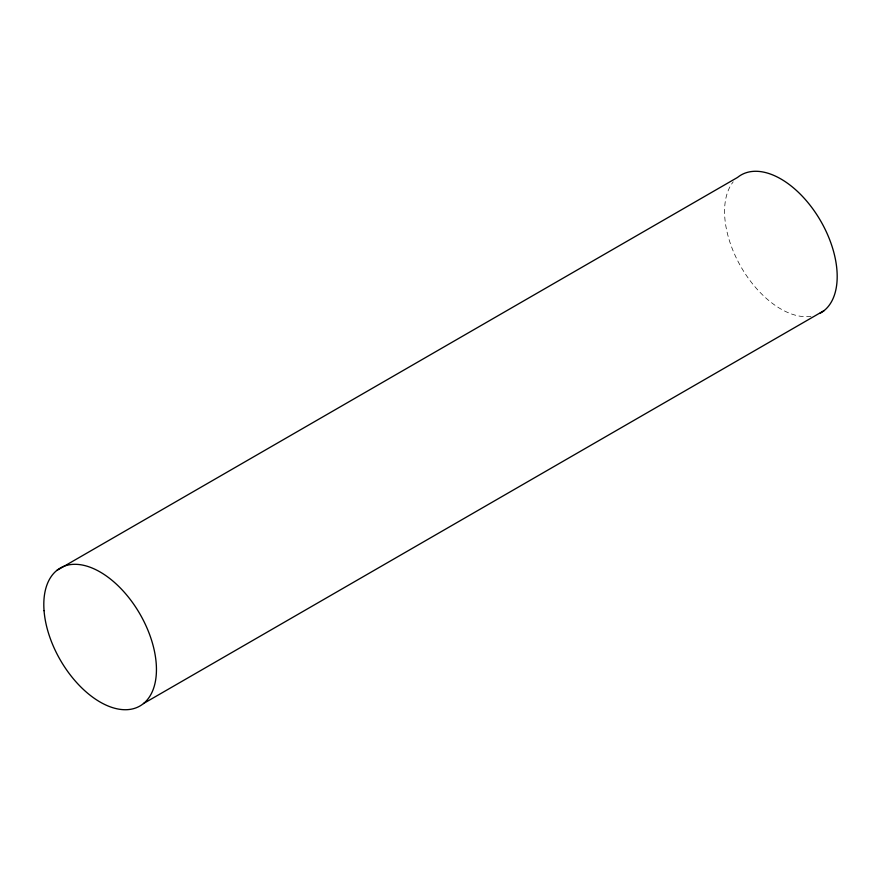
<?xml version="1.0" encoding="UTF-8"?>
<svg xmlns="http://www.w3.org/2000/svg" width="881" height="881" viewBox="0 0 881 881"><rect width="100%" height="100%" fill="white"/><g stroke="black" fill="none" stroke-linecap="round" stroke-linejoin="round"><path stroke-width="0.66" stroke-dasharray="4.41 3.3" d="M811.005 316.323A79.642 45.977 60 0 1 741.119 267.075A79.642 45.977 60 0 1 733.212 181.838"/><path stroke-width="1.32" d="M56.78 570.481L737.529 177.444A79.642 45.977 60 0 1 819.286 218.609A79.642 45.977 60 0 1 819.759 313.471M143.471 703.556L824.22 310.519M44.05 610.676A79.642 45.977 60 0 0 132.69 708.875A79.642 45.977 60 0 0 123.626 591.492A79.642 45.977 60 0 0 44.05 610.676"/></g></svg>
